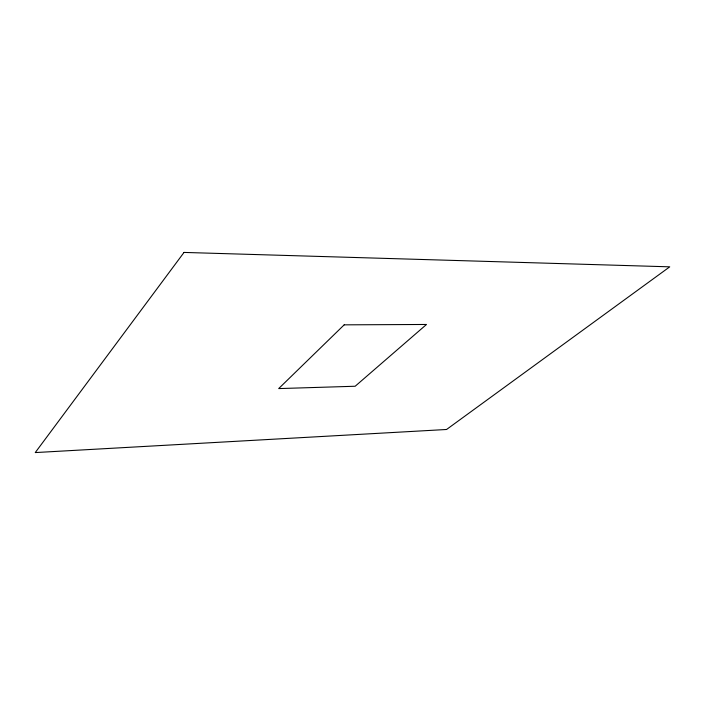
<?xml version="1.0" encoding="UTF-8"?>
<svg xmlns="http://www.w3.org/2000/svg" width="705" height="705" viewBox="0 0 705 705"><rect width="100%" height="100%" fill="white"/><g stroke="black" fill="none" stroke-linecap="round" stroke-linejoin="round"><path stroke-width="1.06" d="M184.023 252.425L35.25 452.575L446.556 429.486L669.75 266.834L184.023 252.425M344.181 324.846L278.687 388.587L355.17 386.243L426.499 324.467L344.181 324.846"/></g></svg>
